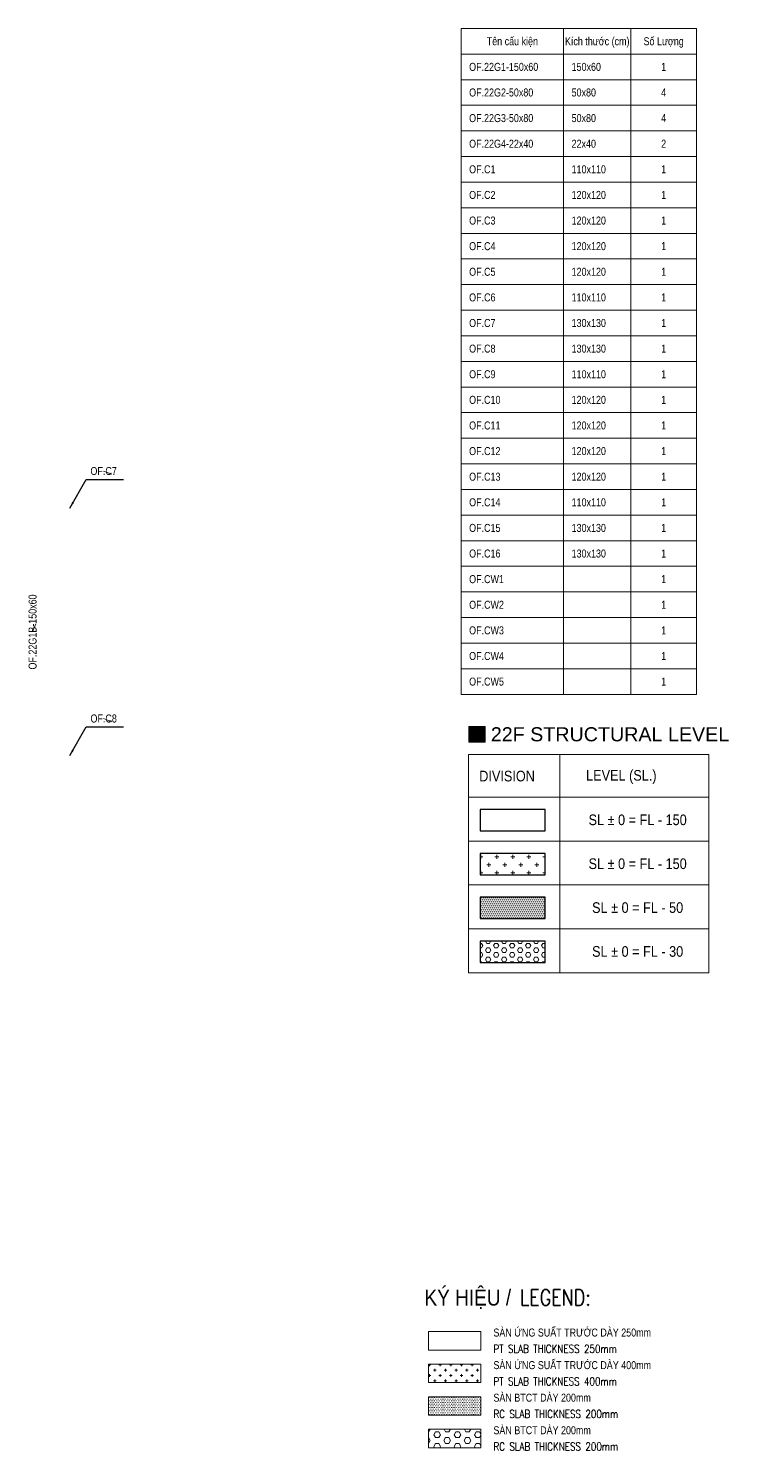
# Model space of a CAD drawing. Header units: millimetres. Extents: x -179076 to 118510, y -18667 to 86917.
# Drawn here: x 85710 to 118510, y 20291 to 86917 of the extents above; entities that cross this region are included whole.
import ezdxf
from ezdxf.enums import TextEntityAlignment as Align

# ---------------------------------------------------------------- set-up
doc = ezdxf.new("R2010")
doc.units = ezdxf.units.MM
doc.layers.get('0').update_dxf_attribs({"lineweight": 20})
doc.layers.get('Defpoints').update_dxf_attribs({"color": 151, "lineweight": 9})
doc.layers.add('$0$2020-08-14', color=2, linetype='Continuous', plot=False)
doc.layers.add('$0$FOOTING BOTTOM LEVEL$0$@ SL+100 EL-1.3', color=11, linetype='Continuous')
doc.layers.add('$0$FOOTING BOTTOM LEVEL$0$@ SL+300 EL-1.1', color=41, linetype='Continuous')
for name, color, linetype, lineweight in [('$0$NDC_S_HATCH MATERIAL', 8, 'Continuous', 13), ('$1$NDC_S_THIN LINE', 8, 'Continuous', 9), ('$3$NDC_S_VN TEXT', 7, 'Continuous', 20), ('NDC_S_ANNO', 7, 'Continuous', 20), ('NDC_S_CONTINUOUS', 3, 'Continuous', 20), ('NDC_S_DIM', 1, 'Continuous', 15), ('NDC_S_ENG TEXT', 2, 'Continuous', 20), ('NDC_S_HATCH MATERIAL', 8, 'Continuous', 13), ('NDC_S_VN TEXT', 7, 'Continuous', 20), ('NDC_Table', 3, 'Continuous', 20)]:
    doc.layers.add(name, color=color, linetype=linetype, lineweight=lineweight)
doc.styles.add('$0$FOOTING BOTTOM LEVEL$0$AREA MENSURATION$0$Style-Arial', font='arial.ttf')
doc.styles.add('$0$NDC_ARIAL', font='arial.ttf', dxfattribs={"width": 0.85})
doc.styles.add('ARIAL', font='arial.ttf', dxfattribs={"width": 0.8})
doc.styles.add('NDC_ARIAL', font='arial.ttf', dxfattribs={"width": 0.85})
doc.styles.add('NDC_DIM', font='', dxfattribs={"width": 0.75})
doc.styles.add('NDC_EN TXT', font='romans.shx', dxfattribs={"width": 0.8})
doc.styles.add('NDC_VIE TXT', font='arial.ttf', dxfattribs={"width": 0.8})
doc.styles.get('NDC_DIM').set_extended_font_data('Dotum')
doc.dimstyles.new('NDC_dim_150', dxfattribs={"dimscale": 150, "dimtxt": 2.5, "dimasz": 1.5, "dimexe": 1.5, "dimexo": 2.5, "dimgap": 1, "dimtad": 1, "dimdec": 0, "dimzin": 0, "dimdsep": 46, "dimtxsty": 'NDC_DIM', "dimblk": 'DIMMARK', "dimcen": 0.09, "dimdle": 1.2, "dimclrd": 1, "dimclre": 1, "dimclrt": 3, "dimadec": 0, "dimazin": 0, "dimtfac": 1, "dimtdec": 0, "dimtix": 1, "dimtofl": 0, "dimtmove": 0, "dimatfit": 3, "dimfxl": 8, "dimfxlon": 1, "dimtolj": 1, "dimtzin": 0, "dimarcsym": 0})
doc.dimstyles.new('NDC_dim_iso', dxfattribs={"dimtxt": 2.5, "dimasz": 1, "dimexe": 1.5, "dimexo": 2.5, "dimgap": 1, "dimtad": 1, "dimdec": 0, "dimzin": 0, "dimdsep": 46, "dimtxsty": 'NDC_DIM', "dimblk": 'DIMMARK', "dimcen": 0.09, "dimdle": 1.2, "dimclrd": 1, "dimclre": 1, "dimclrt": 3, "dimadec": 0, "dimazin": 0, "dimtfac": 1, "dimtdec": 0, "dimtix": 1, "dimtofl": 0, "dimtmove": 0, "dimatfit": 3, "dimfxl": 8, "dimfxlon": 1, "dimtolj": 1, "dimtzin": 0, "dimarcsym": 0})

# ---------------------------------------------------------------- blocks, each defined once
blk = doc.blocks.new('DIMMARK')
at = {"layer": 'NDC_S_DIM', "color": 1}
blk.add_line((-1.5, 0), (1, 0), dxfattribs=at)
at = {"layer": 'NDC_S_DIM', "color": 2, "const_width": 0.1}
blk.add_lwpolyline([(-0.42, -0.42), (0.42, 0.42)], dxfattribs=at)
blk = doc.blocks.new('*U223')
at = {"layer": 'NDC_S_ANNO', "ltscale": 0.8, "style": 'ARIAL', "width": 0.8, "flags": 1}
blk.add_attdef('CHU_THICH', text='', height=2.5, dxfattribs=at).set_placement((0, 0), align=Align.MIDDLE_CENTER)
at = {"layer": 'NDC_S_ANNO', "ltscale": 0.8, "style": 'ARIAL', "width": 0.8}
blk.add_attdef('TEN', text='', height=2.5, dxfattribs=at).set_placement((-2.58, 1.03), align=Align.MIDDLE_CENTER)
at = {"layer": 'Defpoints'}
blk.add_leader([(0, 0), (-2.58, 1.03)], dimstyle='NDC_dim_iso', override={"dimgap": 0.625, "dimtad": 0}, dxfattribs=at)
blk = doc.blocks.new('*U212')
at = {"layer": 'NDC_S_ANNO', "ltscale": 0.8, "style": 'ARIAL', "width": 0.8, "flags": 1}
blk.add_attdef('CHU_THICH', text='', height=2.5, dxfattribs=at).set_placement((0, 0), align=Align.MIDDLE_CENTER)
at = {"layer": 'NDC_S_ANNO', "ltscale": 0.8, "style": 'ARIAL', "width": 0.8}
blk.add_attdef('TEN', text='', height=2.5, dxfattribs=at).set_placement((-2.58, 1.03), align=Align.MIDDLE_CENTER)
at = {"layer": 'Defpoints'}
blk.add_leader([(0, 0), (-2.58, 1.03)], dimstyle='NDC_dim_iso', override={"dimgap": 0.625, "dimtad": 0}, dxfattribs=at)
blk = doc.blocks.new('*U210')
at = {"layer": 'NDC_S_ANNO', "ltscale": 0.8, "style": 'ARIAL', "width": 0.8, "flags": 1}
blk.add_attdef('CHU_THICH', text='', height=2.5, dxfattribs=at).set_placement((0, 0), align=Align.MIDDLE_CENTER)
at = {"layer": 'NDC_S_ANNO', "ltscale": 0.8, "style": 'ARIAL', "width": 0.8}
blk.add_attdef('TEN', text='', height=2.5, dxfattribs=at).set_placement((-2.58, 1.03), align=Align.MIDDLE_CENTER)
at = {"layer": 'Defpoints'}
blk.add_leader([(0, 0), (-2.58, 1.03)], dimstyle='NDC_dim_iso', override={"dimgap": 0.625, "dimtad": 0}, dxfattribs=at)

msp = doc.modelspace()

# ---------------------------------------------------------------- hatches: boundary and pattern name
at = {"layer": '$0$NDC_S_HATCH MATERIAL'}
h = msp.add_hatch(dxfattribs=at)
h.set_pattern_fill('DOTS', color=256, scale=50)
h.paths.add_polyline_path([(104450.3, 22814), (104450.3, 21949.9), (106908.6, 21949.9), (106908.6, 22814)])
h = msp.add_hatch(dxfattribs=at)
h.set_pattern_fill('HEX', color=256, scale=50)
h.paths.add_polyline_path([(104450.3, 21288), (104450.3, 20423.9), (106908.6, 20423.9), (106908.6, 21288)])
at = {"layer": '$1$NDC_S_THIN LINE', "ltscale": 100}
h = msp.add_hatch(color=251, dxfattribs=at)
h.dxf.hatch_style = 1
h.paths.add_polyline_path([(107108.7, 54214.9), (106338.6, 54214.9), (106338.6, 53482.7), (107108.7, 53482.7)])
at = {"layer": 'NDC_S_HATCH MATERIAL', "ltscale": 500}
h = msp.add_hatch(dxfattribs=at)
h.set_pattern_fill('CROSS', color=256, scale=1000, pattern_type=2)
h.set_pattern_definition([(0, (-3067.03, 5309.89), (250, 250), [125, -375]), (90, (-3004.53, 5247.39), (-250, 250), [125, -375])])
h.paths.add_polyline_path([(104450.3, 24340), (104450.3, 23475.9), (106908.6, 23475.9), (106908.6, 24340)])

# ---------------------------------------------------------------- linework, layer by layer
msp.add_lwpolyline([(106338.6, 54214.9), (107108.7, 54214.9), (107108.7, 53482.7), (106338.6, 53482.7)], close=True)
at = {"layer": 'NDC_S_CONTINUOUS'}
for points in [[(104450.3, 25866), (106908.6, 25866), (106908.6, 25001.9), (104450.3, 25001.9)], [(104450.3, 24340), (106908.6, 24340), (106908.6, 23475.9), (104450.3, 23475.9)], [(104450.3, 22814), (106908.6, 22814), (106908.6, 21949.9), (104450.3, 21949.9)], [(104450.3, 21288), (106908.6, 21288), (106908.6, 20423.9), (104450.3, 20423.9)]]:
    msp.add_lwpolyline(points, close=True, dxfattribs=at)
at = {"layer": 'NDC_Table'}
for p, q in [((105982.3, 86916.9), (105982.3, 55716.9)), ((105982.3, 86916.9), (117007.3, 86916.9)), ((110782.3, 86916.9), (110782.3, 55716.9)), ((113932.3, 86916.9), (113932.3, 55716.9)), ((117007.3, 86916.9), (117007.3, 55716.9)), ((105982.3, 85716.9), (117007.3, 85716.9)), ((105982.3, 84516.9), (117007.3, 84516.9)), ((105982.3, 83316.9), (117007.3, 83316.9)), ((105982.3, 82116.9), (117007.3, 82116.9)), ((105982.3, 80916.9), (117007.3, 80916.9)), ((105982.3, 80916.9), (117007.3, 80916.9)), ((105982.3, 79716.9), (117007.3, 79716.9)), ((105982.3, 78516.9), (117007.3, 78516.9)), ((105982.3, 77316.9), (117007.3, 77316.9)), ((105982.3, 76116.9), (117007.3, 76116.9)), ((105982.3, 74916.9), (117007.3, 74916.9)), ((105982.3, 73716.9), (117007.3, 73716.9)), ((105982.3, 72516.9), (117007.3, 72516.9)), ((105982.3, 71316.9), (117007.3, 71316.9)), ((105982.3, 70116.9), (117007.3, 70116.9)), ((105982.3, 68916.9), (117007.3, 68916.9)), ((105982.3, 67716.9), (117007.3, 67716.9)), ((105982.3, 66516.9), (117007.3, 66516.9)), ((105982.3, 65316.9), (117007.3, 65316.9)), ((105982.3, 64116.9), (117007.3, 64116.9)), ((105982.3, 62916.9), (117007.3, 62916.9)), ((105982.3, 61716.9), (117007.3, 61716.9)), ((105982.3, 60516.9), (117007.3, 60516.9)), ((105982.3, 59316.9), (117007.3, 59316.9)), ((105982.3, 58116.9), (117007.3, 58116.9)), ((105982.3, 56916.9), (117007.3, 56916.9)), ((105982.3, 55716.9), (117007.3, 55716.9))]:
    msp.add_line(p, q, dxfattribs=at)

# ---------------------------------------------------------------- block references
at = {"layer": 'NDC_S_VN TEXT', "xscale": 150, "yscale": 150, "zscale": 150}
for name, p, values in [('*U223', (89620.6, 66028.1), {'TEN': 'OF.C7'}), ('*U212', (89620.9, 54433.6), {'TEN': 'OF.C8'})]:
    msp.add_blockref(name, p, dxfattribs=at).add_auto_attribs(values)
at = {"layer": 'NDC_S_VN TEXT', "xscale": 150, "yscale": 150, "zscale": 150, "rotation": 90}
msp.add_blockref('*U210', (86057.5, 59029.6), dxfattribs=at).add_auto_attribs({'TEN': 'OF.22G1B-150x60'})

# ---------------------------------------------------------------- texts
at = {"style": '$0$FOOTING BOTTOM LEVEL$0$AREA MENSURATION$0$Style-Arial'}
msp.add_text('22F STRUCTURAL LEVEL', height=660, dxfattribs=at).set_placement((107372.4, 54178.7), align=Align.TOP_LEFT)
at = {"layer": 'NDC_S_ENG TEXT', "attachment_point": 1, "line_spacing_factor": 0.7, "style": 'NDC_EN TXT'}
for s, insert, char_height in [('LEGEND:', (108737.2, 27833.5), 750), ('PT SLAB THICKNESS 250mm', (107494.5, 25244.2), 375), ('PT SLAB THICKNESS 400mm', (107494.5, 23718.2), 375), ('RC SLAB THICKNESS 200mm', (107494.5, 22192.2), 375), ('RC SLAB THICKNESS 200mm', (107494.5, 20666.2), 375)]:
    msp.add_mtext_dynamic_manual_height_columns(s, width=11151.525, gutter_width=10, heights=[0], dxfattribs=dict(at, insert=insert, char_height=char_height))
at = {"layer": 'NDC_S_VN TEXT', "style": 'NDC_ARIAL', "width": 0.8}
for s, p in [('Tên cấu kiện', (108382.3, 86316.9)), ('Kích thước (cm)', (112357.3, 86316.9)), ('Số Lượng', (115469.8, 86316.9)), ('1', (115469.8, 85116.9)), ('4', (115469.8, 83916.9)), ('4', (115469.8, 82716.9)), ('2', (115469.8, 81516.9)), ('1', (115469.8, 80316.9)), ('1', (115469.8, 79116.9)), ('1', (115469.8, 77916.9)), ('1', (115469.8, 76716.9)), ('1', (115469.8, 75516.9)), ('1', (115469.8, 74316.9)), ('1', (115469.8, 73116.9)), ('1', (115469.8, 71916.9)), ('1', (115469.8, 70716.9)), ('1', (115469.8, 69516.9)), ('1', (115469.8, 68316.9)), ('1', (115469.8, 67116.9)), ('1', (115469.8, 65916.9)), ('1', (115469.8, 64716.9)), ('1', (115469.8, 63516.9)), ('1', (115469.8, 62316.9)), ('1', (115469.8, 61116.9)), ('1', (115469.8, 59916.9)), ('1', (115469.8, 58716.9)), ('1', (115469.8, 57516.9)), ('1', (115469.8, 56316.9))]:
    msp.add_text(s, height=375, dxfattribs=at).set_placement(p, align=Align.MIDDLE_CENTER)
for s, p in [('OF.22G1-150x60', (106357.3, 85116.9)), ('150x60', (111157.3, 85116.9)), ('OF.22G2-50x80', (106357.3, 83916.9)), ('50x80', (111157.3, 83916.9)), ('OF.22G3-50x80', (106357.3, 82716.9)), ('50x80', (111157.3, 82716.9)), ('OF.22G4-22x40', (106357.3, 81516.9)), ('22x40', (111157.3, 81516.9)), ('OF.C1', (106357.3, 80316.9)), ('110x110', (111157.3, 80316.9)), ('OF.C2', (106357.3, 79116.9)), ('120x120', (111157.3, 79116.9)), ('OF.C3', (106357.3, 77916.9)), ('120x120', (111157.3, 77916.9)), ('OF.C4', (106357.3, 76716.9)), ('120x120', (111157.3, 76716.9)), ('OF.C5', (106357.3, 75516.9)), ('120x120', (111157.3, 75516.9)), ('OF.C6', (106357.3, 74316.9)), ('110x110', (111157.3, 74316.9)), ('OF.C7', (106357.3, 73116.9)), ('130x130', (111157.3, 73116.9)), ('OF.C8', (106357.3, 71916.9)), ('130x130', (111157.3, 71916.9)), ('OF.C9', (106357.3, 70716.9)), ('110x110', (111157.3, 70716.9)), ('OF.C10', (106357.3, 69516.9)), ('120x120', (111157.3, 69516.9)), ('OF.C11', (106357.3, 68316.9)), ('120x120', (111157.3, 68316.9)), ('OF.C12', (106357.3, 67116.9)), ('120x120', (111157.3, 67116.9)), ('OF.C13', (106357.3, 65916.9)), ('120x120', (111157.3, 65916.9)), ('OF.C14', (106357.3, 64716.9)), ('110x110', (111157.3, 64716.9)), ('OF.C15', (106357.3, 63516.9)), ('130x130', (111157.3, 63516.9)), ('OF.C16', (106357.3, 62316.9)), ('130x130', (111157.3, 62316.9)), ('OF.CW1', (106357.3, 61116.9)), ('OF.CW2', (106357.3, 59916.9)), ('OF.CW3', (106357.3, 58716.9)), ('OF.CW4', (106357.3, 57516.9)), ('OF.CW5', (106357.3, 56316.9))]:
    msp.add_text(s, height=375, dxfattribs=at).set_placement(p, align=Align.MIDDLE_LEFT)
at = {"layer": 'NDC_S_VN TEXT', "style": 'NDC_VIE TXT', "width": 0.85}
msp.add_text('KÝ HIỆU /', height=750, dxfattribs=at).set_placement((104265.2, 27833.5), align=Align.TOP_LEFT)
at = {"layer": 'NDC_S_VN TEXT', "char_height": 375, "attachment_point": 1, "style": 'NDC_VIE TXT'}
for s, insert in [('SÀN ỨNG SUẤT TRƯỚC DÀY 250mm', (107494.5, 26007.6)), ('SÀN ỨNG SUẤT TRƯỚC DÀY 400mm', (107494.5, 24481.6)), ('SÀN BTCT DÀY 200mm', (107494.5, 22955.6)), ('SÀN BTCT DÀY 200mm', (107494.5, 21429.6))]:
    msp.add_mtext_dynamic_manual_height_columns(s, width=8485.707, gutter_width=10, heights=[0], dxfattribs=dict(at, insert=insert))

# ---------------------------------------------------------------- leaders
for points in [[(87648.5, 64444.3), (88414.9, 65789.2), (90164.6, 65789.2)], [(87648.8, 52849.8), (88415.2, 54194.7), (90164.9, 54194.7)]]:
    msp.add_leader(points, dimstyle='NDC_dim_150', override={"dimasz": 2, "dimgap": 1, "dimtad": 0})

# ---------------------------------------------------------------- wipeouts: each hides what was drawn before it
msp.add_wipeout([(106320.5, 52901.6), (117586, 52901.6), (117586, 42679.3), (106320.5, 42679.3)]).dxf.layer = '$0$2020-08-14'

# ---------------------------------------------------------------- next in the draw order: hatches: boundary and pattern name
at = {"layer": '$0$NDC_S_HATCH MATERIAL'}
h = msp.add_hatch(dxfattribs=at)
h.set_pattern_fill('CROSS', color=256, scale=1500)
h.set_pattern_definition([(0, (-70196.47, -19387.02), (375, 375), [187.5, -562.5]), (90, (-70102.7, -19480.77), (-375, 375), [187.5, -562.5])])
h.paths.add_polyline_path([(109918.7, 48267.5), (106868.3, 48267.5), (106868.3, 47267.5), (109918.7, 47267.5)])
h = msp.add_hatch(dxfattribs=at)
h.set_pattern_fill('DOTS', color=256, scale=1500)
h.set_pattern_definition([(0, (-70196.47, -29664.94), (46.875, 93.75), [0, -93.75])])
h.paths.add_polyline_path([(109918.7, 46211.9), (106868.3, 46211.9), (106868.3, 45211.9), (109918.7, 45211.9)])
h = msp.add_hatch(dxfattribs=at)
h.set_pattern_fill('HEX', color=256, scale=1000)
h.set_pattern_definition([(0, (-70196.47, -27609.36), (0, 216.50635), [125, -250]), (120, (-70196.47, -27609.36), (-187.5, -108.25318), [125, -250]), (60, (-70071.47, -27609.36), (-187.5, 108.25318), [125, -250])])
h.paths.add_polyline_path([(109918.7, 44156.3), (106868.3, 44156.3), (106868.3, 43156.3), (109918.7, 43156.3)])

# ---------------------------------------------------------------- next in the draw order: linework, layer by layer
at = {"layer": '$0$FOOTING BOTTOM LEVEL$0$@ SL+100 EL-1.3', "color": 7}
for points in [[(109918.7, 46211.9), (106868.3, 46211.9), (106868.3, 45211.9), (109918.7, 45211.9)], [(109918.7, 44156.3), (106868.3, 44156.3), (106868.3, 43156.3), (109918.7, 43156.3)]]:
    msp.add_lwpolyline(points, close=True, dxfattribs=at)
at = {"layer": '$0$FOOTING BOTTOM LEVEL$0$@ SL+300 EL-1.1', "color": 7}
for points in [[(109918.7, 50323), (106868.3, 50323), (106868.3, 49323), (109918.7, 49323)], [(109918.7, 48267.5), (106868.3, 48267.5), (106868.3, 47267.5), (109918.7, 47267.5)]]:
    msp.add_lwpolyline(points, close=True, dxfattribs=at)
for p, q in [((106320.5, 52901.6), (117586, 52901.6)), ((106320.5, 52901.6), (106320.5, 42679.3)), ((110600.4, 52901.6), (110600.4, 42679.3)), ((117586, 52901.6), (117586, 42679.3)), ((106320.5, 50901.6), (117586, 50901.6)), ((106320.5, 48846.1), (117586, 48846.1)), ((106320.5, 46790.5), (117586, 46790.5)), ((106320.5, 44734.9), (117586, 44734.9)), ((106320.5, 42679.3), (117586, 42679.3))]:
    msp.add_line(p, q)

# ---------------------------------------------------------------- next in the draw order: texts
at = {"layer": '$3$NDC_S_VN TEXT', "style": '$0$NDC_ARIAL', "width": 0.85}
for s, p in [('DIVISION', (106831.2, 52141.3)), ('LEVEL (SL.)', (111837.4, 52176))]:
    msp.add_text(s, height=500, dxfattribs=at).set_placement(p, align=Align.TOP_LEFT)
for s, p in [('SL %%P 0 = FL - 150', (114251.1, 49590.6)), ('SL %%P 0 = FL - 150', (114251.1, 47535)), ('SL %%P 0 = FL - 50', (114251.1, 45479.5)), ('SL %%P 0 = FL - 30', (114251.1, 43423.9))]:
    msp.add_text(s, height=500, dxfattribs=at).set_placement(p, align=Align.CENTER)

doc.saveas('drawing.dxf')
